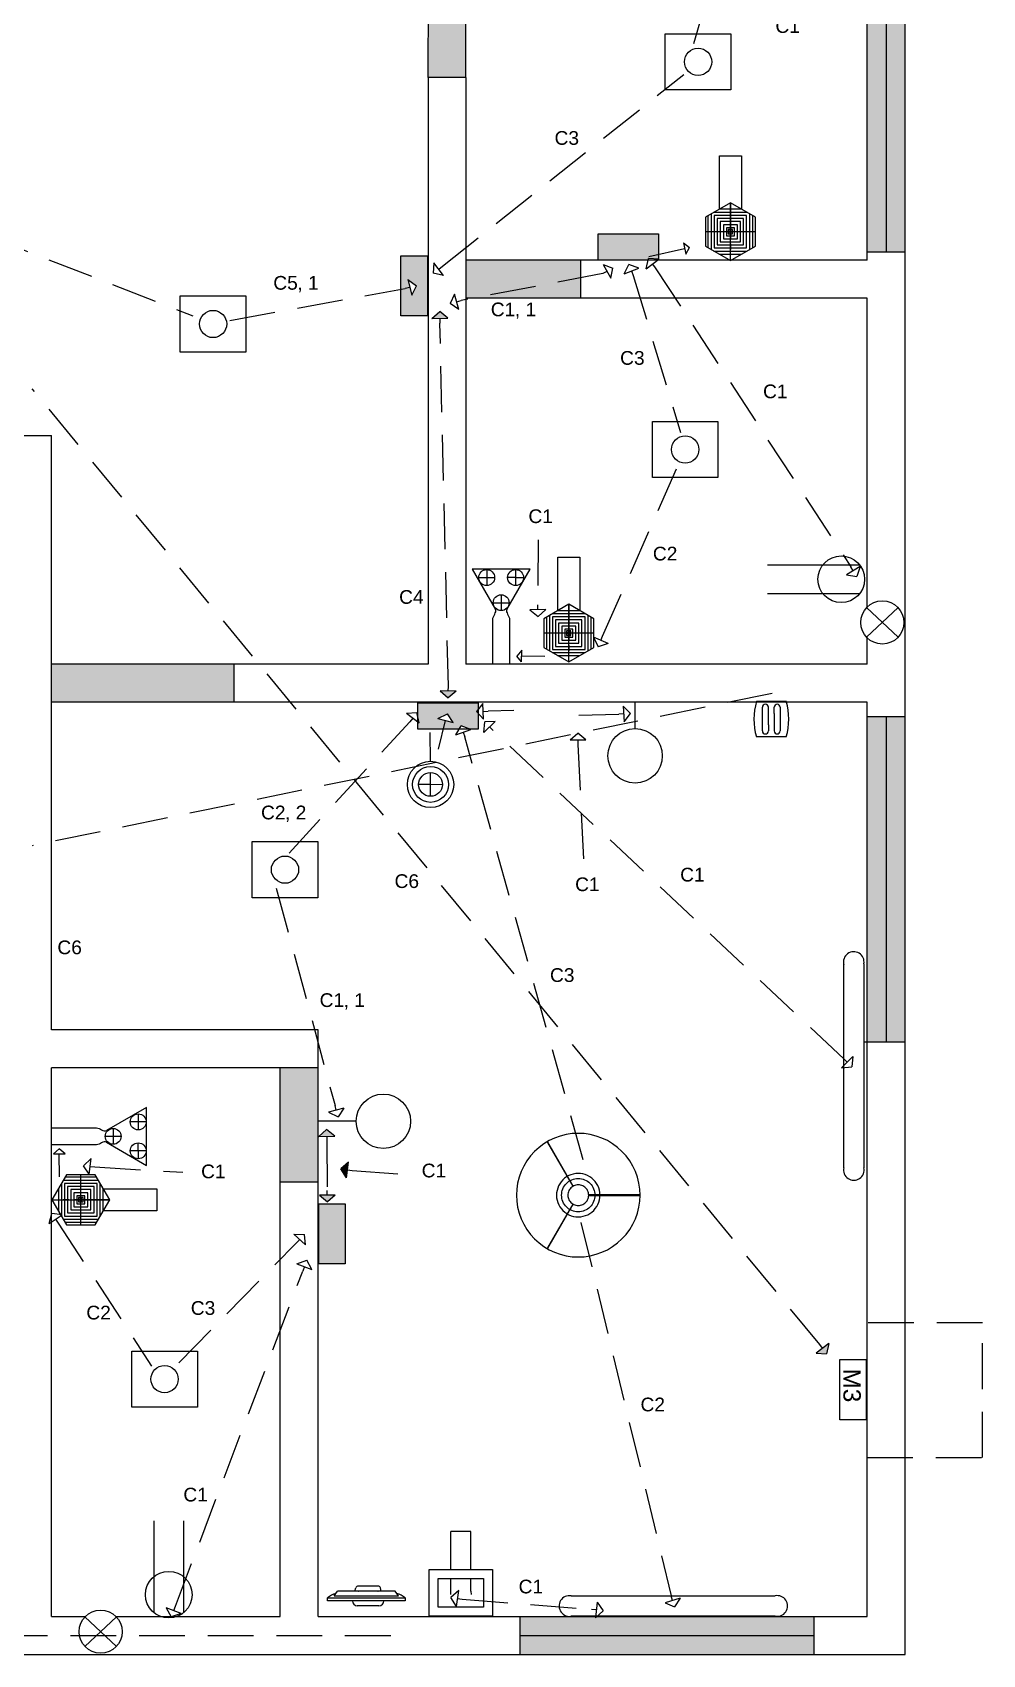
# Model space of a CAD drawing. Header units: feet. Extents: x 388 to 448, y -18 to 246.
# Drawn here: x 419.59 to 440.36, y 181.11 to 216.58 of the extents above; entities that cross this region are included whole.
import ezdxf

# ---------------------------------------------------------------- set-up
doc = ezdxf.new("R2010")
doc.units = ezdxf.units.FT
doc.header["$MEASUREMENT"] = 0
doc.linetypes.add('CENTER2', pattern=[1.125, 0.75, -0.125, 0.125, -0.125])
doc.linetypes.add('DASHEDX2', pattern=[1.5, 1, -0.5])
doc.styles.get("Standard").update_dxf_attribs({"font": 'arial.ttf'})

# ---------------------------------------------------------------- blocks, each defined once
blk = doc.blocks.new('FRISBI_PL')
for points in [[(-29.56, -2.91), (-29.13, -5.79), (-28.42, -8.62), (-27.44, -11.37), (-26.19, -14), (-24.7, -16.5), (-22.96, -18.84), (-21, -21), (-18.84, -22.96), (-16.5, -24.7), (-14, -26.19), (-11.37, -27.44), (-8.62, -28.42), (-5.79, -29.13), (-2.91, -29.56), (0, -29.7), (2.91, -29.56), (5.79, -29.13), (8.62, -28.42), (11.37, -27.44), (14, -26.19), (16.5, -24.7), (18.84, -22.96), (21, -21), (22.96, -18.84), (24.7, -16.5), (26.19, -14), (27.44, -11.37), (28.42, -8.62), (29.13, -5.79), (29.56, -2.91), (29.7, 0), (29.56, 2.91), (29.13, 5.79), (28.42, 8.62), (27.44, 11.37), (26.19, 14), (24.7, 16.5), (22.96, 18.84), (21, 21), (18.84, 22.96), (16.5, 24.7), (14, 26.19), (11.37, 27.44), (8.62, 28.42), (5.79, 29.13), (2.91, 29.56), (0, 29.7), (-2.91, 29.56), (-5.79, 29.13), (-8.62, 28.42), (-11.37, 27.44), (-14, 26.19), (-16.5, 24.7), (-18.84, 22.96), (-21, 21), (-22.96, 18.84), (-24.7, 16.5), (-26.19, 14), (-27.44, 11.37), (-28.42, 8.62), (-29.13, 5.79), (-29.56, 2.91), (-29.7, 0)], [(-5.01, 0), (-4.97, -0.56), (-4.88, -1.11), (-4.72, -1.65), (-4.51, -2.17), (-4.24, -2.66), (-3.91, -3.12), (-3.54, -3.54), (-3.12, -3.91), (-2.66, -4.24), (-2.17, -4.51), (-1.65, -4.72), (-1.11, -4.88), (-0.56, -4.97), (0, -5.01), (0.56, -4.97), (1.11, -4.88), (1.65, -4.72), (2.17, -4.51), (2.66, -4.24), (3.12, -3.91), (3.54, -3.54), (3.91, -3.12), (4.24, -2.66), (4.51, -2.17), (4.72, -1.65), (4.88, -1.11), (4.97, -0.56), (5.01, 0), (4.97, 0.56), (4.88, 1.11), (4.72, 1.65), (4.51, 2.17), (4.24, 2.66), (3.91, 3.12), (3.54, 3.54), (3.12, 3.91), (2.66, 4.24), (2.17, 4.51), (1.65, 4.72), (1.11, 4.88), (0.56, 4.97), (0, 5.01), (-0.56, 4.97), (-1.11, 4.88), (-1.65, 4.72), (-2.17, 4.51), (-2.66, 4.24), (-3.12, 3.91), (-3.54, 3.54), (-3.91, 3.12), (-4.24, 2.66), (-4.51, 2.17), (-4.72, 1.65), (-4.88, 1.11), (-4.97, 0.56)]]:
    blk.add_lwpolyline(points, close=True)
for points in [[(-2.41, 4.38), (-14.55, 25.41), (-14.56, 25.42), (-14.57, 25.43), (-14.59, 25.44), (-14.6, 25.45), (-14.62, 25.45), (-14.64, 25.45), (-14.65, 25.45), (-14.67, 25.44), (-14.69, 25.44), (-14.7, 25.43), (-14.71, 25.42), (-14.72, 25.4), (-14.73, 25.39), (-14.74, 25.37), (-14.74, 25.35), (-14.74, 25.34), (-14.73, 25.32), (-14.73, 25.31), (-2.59, 4.28)], [(-5.3, 8.98), (-5.61, 8.8), (-6.56, 8.12), (-7.43, 7.34), (-8.2, 6.46), (-8.87, 5.5), (-9.43, 4.47), (-9.87, 3.39), (-10.19, 2.26), (-10.38, 1.11)], [(10.44, 0.1), (10.37, 1.23), (10.16, 2.38), (9.83, 3.51), (9.38, 4.59), (8.8, 5.61), (8.12, 6.56), (7.34, 7.43), (6.46, 8.2), (5.5, 8.87), (4.47, 9.43), (3.39, 9.87), (2.26, 10.19), (1.11, 10.38), (-0.06, 10.44), (-1.23, 10.37), (-2.38, 10.16), (-3.51, 9.83), (-4.59, 9.38), (-5.12, 9.08)], [(-3.91, 6.97), (-3.77, 7.05), (-3.06, 7.39), (-2.32, 7.65), (-1.56, 7.84), (-0.78, 7.96), (0, 8), (0.78, 7.96), (1.56, 7.84), (2.32, 7.65), (3.06, 7.39), (3.77, 7.05), (4.44, 6.65), (5.07, 6.18), (5.65, 5.65), (6.18, 5.07), (6.65, 4.44), (7.05, 3.77), (7.39, 3.06), (7.65, 2.32), (7.84, 1.56), (7.96, 0.78), (7.99, 0.1)], [(-10.38, 1.11), (-10.44, -0.06), (-10.37, -1.23), (-10.16, -2.38), (-9.83, -3.51), (-9.38, -4.59), (-8.8, -5.61), (-8.12, -6.56), (-7.34, -7.43), (-6.46, -8.2), (-5.5, -8.87), (-5.3, -8.98)], [(-8, 0), (-7.96, 0.78), (-7.84, 1.56), (-7.65, 2.32), (-7.39, 3.06), (-7.05, 3.77), (-6.65, 4.44), (-6.18, 5.07), (-5.65, 5.65), (-5.07, 6.18), (-4.44, 6.65), (-4.08, 6.87)], [(-4.08, -6.87), (-4.44, -6.65), (-5.07, -6.18), (-5.65, -5.65), (-6.18, -5.07), (-6.65, -4.44), (-7.05, -3.77), (-7.39, -3.06), (-7.65, -2.32), (-7.84, -1.56), (-7.96, -0.78), (-8, 0)], [(5, -0.1), (29.28, -0.1), (29.3, -0.1), (29.31, -0.09), (29.33, -0.09), (29.34, -0.08), (29.35, -0.06), (29.36, -0.05), (29.37, -0.03), (29.37, -0.02), (29.37, 0), (29.37, 0.02), (29.37, 0.03), (29.36, 0.05), (29.35, 0.06), (29.34, 0.08), (29.33, 0.09), (29.31, 0.09), (29.3, 0.1), (29.28, 0.1), (5, 0.1)], [(-2.59, -4.28), (-14.73, -25.31), (-14.73, -25.32), (-14.74, -25.34), (-14.74, -25.35), (-14.74, -25.37), (-14.73, -25.39), (-14.72, -25.4), (-14.71, -25.42), (-14.7, -25.43), (-14.69, -25.44), (-14.67, -25.44), (-14.65, -25.45), (-14.64, -25.45), (-14.62, -25.45), (-14.6, -25.45), (-14.59, -25.44), (-14.57, -25.43), (-14.56, -25.42), (-14.55, -25.41), (-2.41, -4.38)], [(-5.12, -9.08), (-4.47, -9.43), (-3.39, -9.87), (-2.26, -10.19), (-1.11, -10.38), (0.06, -10.44), (1.23, -10.37), (2.38, -10.16), (3.51, -9.83), (4.59, -9.38), (5.61, -8.8), (6.56, -8.12), (7.43, -7.34), (8.2, -6.46), (8.87, -5.5), (9.43, -4.47), (9.87, -3.39), (10.19, -2.26), (10.38, -1.11), (10.43, -0.1)], [(7.99, -0.1), (7.96, -0.78), (7.84, -1.56), (7.65, -2.32), (7.39, -3.06), (7.05, -3.77), (6.65, -4.44), (6.18, -5.07), (5.65, -5.65), (5.07, -6.18), (4.44, -6.65), (3.77, -7.05), (3.06, -7.39), (2.32, -7.65), (1.56, -7.84), (0.78, -7.96), (0, -8), (-0.78, -7.96), (-1.56, -7.84), (-2.32, -7.65), (-3.06, -7.39), (-3.77, -7.05), (-3.91, -6.97)]]:
    blk.add_lwpolyline(points)
blk = doc.blocks.new('Tv 05_top_cad-block.com')
at = {"color": 0, "lineweight": -2}
blk.add_line((276, -50), (-311, -50), dxfattribs=at)
for points in [[(101, 0), (-101, 0)], [(-345, -100), (-311, -50)], [(-345, -100), (311, -100)], [(-134, -50), (-126, -18)], [(134, -50), (126, -18)], [(311, -100), (276, -50)], [(110, -200), (-110, -200)]]:
    blk.add_lwpolyline(points, dxfattribs=at)
blk.add_lwpolyline([(-412, -120), (378, -120), (378, -150), (-412, -150)], close=True, dxfattribs=at)
for centre, radius, start, end in [((-101, -25), 25, 90, 164.7609), ((101, -25), 25, 15.2391, 90), ((-285, -257), 187, 103.3665, 132.9123), ((-110, -150), 50, 180, 270), ((-101, -25), 25, 266.5195, 273.4805), ((101, -25), 25, 266.5195, 273.4805), ((110, -150), 50, 270, 0), ((250, -257), 187, 47.0877, 76.6335)]:
    blk.add_arc(centre, radius, start, end, dxfattribs=at)
blk = doc.blocks.new('*U27')
at = {"color": 0, "linetype": 'CENTER2', "transparency": 16777216}
blk.add_line((0, 0.539), (0, -0.539), dxfattribs=at)
blk = doc.blocks.new('*U28')
at = {"color": 0, "linetype": 'CENTER2', "transparency": 16777216}
blk.add_line((0, 0.539), (0, -0.539), dxfattribs=at)
blk = doc.blocks.new('*U29')
at = {"color": 0, "linetype": 'CENTER2', "transparency": 16777216}
blk.add_line((0.539, 0), (-0.539, 0), dxfattribs=at)

msp = doc.modelspace()

# ---------------------------------------------------------------- hatches: boundary and pattern name
at = {"linetype": 'Continuous', "true_color": 0x58ba48}
h = msp.add_hatch(color=85, dxfattribs=at)
h.dxf.hatch_style = 1
h.paths.add_polyline_path([(438.667, 201.621), (438.252, 201.621), (438.252, 194.503), (438.667, 194.503)])
h.paths.add_polyline_path([(438.252, 201.621), (437.837, 201.621), (437.837, 194.503), (438.252, 194.503)])
h.paths.add_polyline_path([(436.67, 181.939), (430.242, 181.939), (430.242, 181.524), (436.67, 181.524)])
h.paths.add_polyline_path([(436.67, 181.524), (430.242, 181.524), (430.242, 181.109), (436.67, 181.109)])
h.paths.add_polyline_path([(404.633, 181.939), (401.597, 181.939), (399.168, 181.937), (399.168, 181.939), (398.435, 181.939), (398.435, 181.523), (404.633, 181.526)])
h.paths.add_polyline_path([(404.633, 181.526), (398.435, 181.523), (398.435, 181.109), (404.633, 181.109)])
h.paths.add_polyline_path([(414.069, 181.939), (409.903, 181.939), (409.903, 181.929), (408.514, 181.929), (408.164, 181.93), (408.164, 181.524), (414.069, 181.524)])
h.paths.add_polyline_path([(414.069, 181.524), (408.164, 181.524), (408.164, 181.109), (414.069, 181.109)])
h.paths.add_polyline_path([(408.582, 244.663), (405.165, 244.663), (405.165, 244.248), (408.582, 244.248)])
h.paths.add_polyline_path([(408.582, 244.248), (405.165, 244.248), (405.165, 243.833), (408.582, 243.833)])
h.paths.add_polyline_path([(419.353, 244.663), (415.032, 244.663), (415.032, 244.248), (419.353, 244.248)])
h.paths.add_polyline_path([(419.353, 244.248), (415.032, 244.248), (415.032, 243.833), (419.353, 243.833)])
h.paths.add_polyline_path([(431.892, 244.663), (427.553, 244.663), (427.553, 244.248), (431.892, 244.248)])
h.paths.add_polyline_path([(431.892, 244.248), (427.553, 244.248), (427.553, 243.833), (431.892, 243.833)])
h.paths.add_polyline_path([(438.667, 219.418), (438.252, 219.418), (438.252, 211.777), (438.667, 211.777)])
h.paths.add_polyline_path([(438.252, 219.418), (437.837, 219.418), (437.837, 211.777), (438.252, 211.777)])
at = {"linetype": 'DASHEDX2'}
h = msp.add_hatch(color=106, dxfattribs=at)
h.dxf.hatch_style = 1
h.paths.add_polyline_path([(420.581, 242.862), (420.353, 242.875), (420.603, 242.634)])
h.paths.add_polyline_path([(421.612, 244.178), (421.465, 244.003), (421.615, 243.833), (421.616, 243.833)])
h.paths.add_polyline_path([(425.242, 243.998), (425.092, 244.171), (425.094, 243.833), (425.102, 243.833)])
h.paths.add_polyline_path([(417.731, 182.773), (417.728, 182.544), (417.893, 182.517), (417.946, 182.517)])
h.paths.add_polyline_path([(436.999, 187.911), (436.722, 187.703), (436.95, 187.688)])
h.paths.add_polyline_path([(409.858, 216.837), (409.776, 216.623), (409.839, 216.587), (409.947, 216.587)])
h.paths.add_polyline_path([(410.194, 216.266), (409.969, 216.226), (409.975, 215.997)])
h.paths.add_polyline_path([(409.947, 216.587), (409.839, 216.587), (409.907, 216.549), (409.961, 216.548)])
h.paths.add_polyline_path([(409.961, 216.548), (409.907, 216.549), (409.974, 216.51)])
h.paths.add_polyline_path([(407.492, 216.408), (407.146, 216.391), (407.327, 216.25)])
h.paths.add_polyline_path([(408.452, 216.775), (408.533, 216.587), (408.629, 216.587), (408.764, 216.623)])
h.paths.add_polyline_path([(412.5, 217.437), (412.602, 217.105), (412.693, 217.315)])
h.paths.add_polyline_path([(413.422, 217.637), (413.344, 217.637), (413.318, 217.516), (413.532, 217.436)])
h.paths.add_polyline_path([(413.366, 217.74), (413.344, 217.637), (413.422, 217.637)])
h.paths.add_polyline_path([(404.537, 229.882), (404.589, 229.659), (404.817, 229.677)])
h.paths.add_polyline_path([(404.71, 228.378), (404.484, 228.35), (404.478, 228.121)])
h.paths.add_polyline_path([(411.988, 239.531), (411.759, 239.517), (412.036, 239.308)])
h.paths.add_polyline_path([(427.88, 223.528), (427.674, 223.592), (427.664, 223.592), (427.828, 223.33), (427.85, 223.33)])
h = msp.add_hatch(color=8, dxfattribs=at)
h.dxf.hatch_style = 1
h.paths.add_polyline_path([(431.466, 229.821), (430.15, 229.821), (430.15, 229.247), (431.466, 229.247)])
h.paths.add_polyline_path([(429.411, 229.825), (429.027, 229.825), (428.836, 229.525), (428.982, 229.379), (428.754, 229.396), (428.738, 229.624), (428.836, 229.525), (429.027, 229.825), (428.427, 229.825), (428.425, 229.679), (428.422, 229.576), (428.595, 229.571), (428.417, 229.427), (428.249, 229.581), (428.422, 229.576), (428.425, 229.679), (428.427, 229.825), (428.095, 229.825), (428.095, 229.247), (429.411, 229.247)])
h.paths.add_polyline_path([(435.76, 229.569), (435.883, 229.446), (436.242, 229.816), (435.202, 229.816), (435.202, 229.247), (436.518, 229.247), (436.518, 229.816), (436.242, 229.816), (435.883, 229.446), (436.005, 229.323), (435.777, 229.341)])
h.paths.add_polyline_path([(417.819, 229.809), (417.188, 229.809), (417.188, 229.801), (417.344, 229.54), (417.391, 229.449), (417.545, 229.528), (417.46, 229.316), (417.237, 229.369), (417.391, 229.449), (417.344, 229.54), (417.188, 229.801), (417.188, 229.247), (417.76, 229.247), (417.619, 229.397), (417.791, 229.379), (417.802, 229.482)])
h.paths.add_polyline_path([(414.323, 228.417), (413.534, 228.417), (413.527, 228.394), (413.464, 228.4), (413.232, 227.84), (414.323, 227.84)])
h.paths.add_polyline_path([(413.464, 228.4), (413.309, 228.417), (413.007, 228.417), (413.007, 227.84), (413.232, 227.84)])
h.paths.add_polyline_path([(426.428, 190.967), (425.851, 190.967), (425.851, 189.651), (426.428, 189.651)])
h.paths.add_polyline_path([(419.156, 195.022), (418.578, 195.022), (418.578, 194.9), (418.807, 194.816), (418.87, 194.978), (418.946, 194.762), (418.745, 194.655), (418.807, 194.816), (418.578, 194.9), (418.578, 194.464), (418.794, 194.395), (418.756, 194.169), (418.666, 194.317), (418.578, 194.263), (418.578, 193.706), (418.961, 193.706), (418.961, 193.809), (418.788, 193.809), (418.961, 193.958), (419.135, 193.809), (418.961, 193.809), (418.961, 193.706), (419.156, 193.706)])
h.paths.add_polyline_path([(400.814, 189.019), (401.5, 189.019), (401.5, 189.637), (400.814, 189.637)], flags=9)
h = msp.add_hatch(color=8, dxfattribs=at)
h.dxf.hatch_style = 1
h.paths.add_polyline_path([(405.339, 209.077), (404.956, 209.077), (404.936, 208.864), (404.761, 208.855), (404.761, 207.904), (404.767, 207.902), (404.97, 208.006), (405.103, 207.82), (404.935, 207.861), (404.911, 207.761), (405.339, 207.761)])
h.paths.add_polyline_path([(411.389, 208.362), (410.873, 208.362), (410.82, 208.161), (410.78, 208.066), (410.94, 207.999), (410.723, 207.928), (410.62, 208.132), (410.78, 208.066), (410.82, 208.161), (410.873, 208.362), (410.073, 208.362), (410.073, 207.784), (411.389, 207.784)])
h.paths.add_polyline_path([(406.092, 224.804), (404.776, 224.804), (404.776, 224.247), (406.092, 224.247)])
h.paths.add_polyline_path([(418.504, 229.809), (418.311, 229.809), (418.161, 229.539), (418.308, 229.448), (418.082, 229.413), (418.014, 229.631), (418.161, 229.539), (418.311, 229.809), (417.819, 229.809), (417.802, 229.482), (417.791, 229.379), (417.964, 229.361), (417.8, 229.247), (418.504, 229.247)])
h.paths.add_polyline_path([(414.304, 206.919), (412.988, 206.919), (412.988, 206.342), (413.21, 206.342), (413.591, 206.718), (413.471, 206.843), (413.698, 206.821), (413.711, 206.593), (413.591, 206.718), (413.21, 206.342), (413.857, 206.342), (414.058, 206.435), (414.12, 206.342), (414.304, 206.342)])
h.paths.add_polyline_path([(433.273, 212.179), (431.957, 212.179), (431.957, 211.602), (433.047, 211.602), (433.054, 211.635), (433.273, 211.62)])
at = {"linetype": 'DASHEDX2', "true_color": 0x939598}
h = msp.add_hatch(color=252, dxfattribs=at)
h.dxf.hatch_style = 1
h.paths.add_polyline_path([(425.837, 193.939), (425.007, 193.939), (425.007, 191.438), (425.837, 191.438)])
h.paths.add_polyline_path([(429.067, 219.599), (428.254, 219.599), (428.237, 215.598), (429.067, 215.598)])
at = {"linetype": 'DASHEDX2'}
h = msp.add_hatch(color=8, dxfattribs=at)
h.dxf.hatch_style = 1
h.paths.add_polyline_path([(429.332, 201.691), (429.297, 201.729), (429.332, 201.774), (429.332, 201.924), (428.016, 201.924), (428.016, 201.599), (428.04, 201.483), (428.016, 201.501), (428.016, 201.347), (428.576, 201.347), (428.622, 201.536), (428.455, 201.581), (428.661, 201.68), (428.79, 201.492), (428.622, 201.536), (428.576, 201.347), (428.916, 201.347), (428.958, 201.42), (429.141, 201.347), (429.332, 201.347)])
h.paths.add_polyline_path([(428.224, 211.697), (427.646, 211.697), (427.646, 210.965), (427.74, 210.982), (427.84, 211.006), (427.799, 211.175), (427.985, 211.041), (427.88, 210.838), (427.84, 211.006), (427.74, 210.982), (427.646, 210.965), (427.646, 210.381), (428.224, 210.381)])
at = {"linetype": 'Continuous', "true_color": 0x939598}
h = msp.add_hatch(color=252, dxfattribs=at)
h.dxf.hatch_style = 1
h.paths.add_polyline_path([(431.575, 210.769), (431.575, 211.599), (429.067, 211.599), (429.067, 210.769)])
at = {"linetype": 'DASHEDX2', "transparency": 33554687}
h = msp.add_hatch(color=1, dxfattribs=at)
h.dxf.hatch_style = 1
h.paths.add_polyline_path([(428.495, 210.476), (428.323, 210.325), (428.67, 210.329)])
h.paths.add_polyline_path([(428.852, 202.174), (428.505, 202.183), (428.675, 202.03)])
at = {"linetype": 'Continuous', "true_color": 0x939598}
h = msp.add_hatch(color=252, dxfattribs=at)
h.dxf.hatch_style = 1
h.paths.add_polyline_path([(420.007, 202.769), (420.007, 201.939), (424.002, 201.939), (424.002, 202.769)])
at = {"linetype": 'DASHEDX2', "transparency": 33554687}
h = msp.add_hatch(color=1, dxfattribs=at)
h.dxf.hatch_style = 1
h.paths.add_polyline_path([(426.018, 192.591), (425.85, 192.436), (426.197, 192.448)])
h.paths.add_polyline_path([(426.207, 191.158), (425.861, 191.153), (426.036, 191.006)])
h = msp.add_hatch(color=1, dxfattribs=at)
h.dxf.hatch_style = 1
h.paths.add_polyline_path([(426.502, 191.879), (426.33, 191.729), (426.453, 191.536)])

# ---------------------------------------------------------------- linework, layer by layer
for p, q in [((438.667, 211.184), (438.667, 220.014)), ((437.837, 211.599), (437.837, 219.599)), ((428.237, 215.598), (428.237, 202.769)), ((429.067, 215.598), (428.237, 215.598)), ((429.067, 215.598), (429.067, 202.769)), ((437.837, 211.599), (429.067, 211.599)), ((431.575, 210.769), (431.575, 211.599)), ((438.667, 202.354), (438.667, 211.184)), ((437.837, 210.769), (429.067, 210.769)), ((437.837, 203.991), (437.837, 210.769)), ((406.177, 207.769), (420.007, 207.769)), ((420.007, 194.769), (420.007, 207.769)), ((437.837, 202.769), (437.837, 203.368)), ((428.237, 202.769), (420.007, 202.769)), ((424.002, 201.939), (424.002, 202.769)), ((437.837, 202.769), (429.067, 202.769)), ((438.667, 181.109), (438.667, 202.354)), ((437.837, 201.939), (420.007, 201.939)), ((437.837, 181.939), (437.837, 201.939)), ((425.837, 194.769), (420.007, 194.769)), ((425.837, 181.939), (425.837, 194.769)), ((420.007, 181.939), (420.007, 193.939)), ((425.837, 193.939), (420.007, 193.939)), ((425.007, 181.939), (425.007, 193.939)), ((425.837, 191.438), (425.007, 191.438)), ((420.007, 181.939), (420.741, 181.939)), ((421.418, 181.939), (425.007, 181.939)), ((425.837, 181.939), (437.837, 181.939)), ((405.762, 181.109), (419.592, 181.109)), ((419.592, 181.109), (425.422, 181.109)), ((425.422, 181.109), (438.667, 181.109))]:
    msp.add_line(p, q)
at = {"linetype": 'Continuous'}
for p, q in [((428.237, 215.598), (428.254, 219.599)), ((429.067, 215.598), (429.067, 219.599)), ((438.252, 219.418), (438.252, 211.777)), ((434.848, 211.592), (434.848, 212.853)), ((435.394, 212.223), (434.301, 212.223)), ((433.82, 211.978), (433.954, 211.878)), ((433.82, 211.978), (433.875, 211.73)), ((433.875, 211.73), (433.954, 211.878)), ((438.667, 211.777), (437.837, 211.777)), ((428.364, 211.541), (428.353, 211.313)), ((428.577, 211.268), (428.364, 211.541)), ((432.063, 211.507), (432.278, 211.428)), ((432.063, 211.507), (432.231, 211.204)), ((432.231, 211.204), (432.278, 211.428)), ((432.523, 211.302), (432.63, 211.504)), ((432.523, 211.302), (432.846, 211.429)), ((432.846, 211.429), (432.63, 211.504)), ((433.005, 211.411), (433.054, 211.635)), ((433.005, 211.411), (433.282, 211.62)), ((433.282, 211.62), (433.054, 211.635)), ((427.799, 211.175), (427.985, 211.041)), ((427.799, 211.175), (427.88, 210.838)), ((428.577, 211.268), (428.353, 211.313)), ((427.88, 210.838), (427.985, 211.041)), ((428.818, 210.859), (428.719, 210.653)), ((428.908, 210.524), (428.818, 210.859)), ((428.908, 210.524), (428.719, 210.653)), ((429.519, 204.834), (429.519, 204.486)), ((430.152, 204.834), (430.152, 204.486)), ((437.681, 204.899), (437.384, 204.72)), ((437.384, 204.72), (437.61, 204.682)), ((437.681, 204.899), (437.61, 204.682)), ((429.345, 204.66), (429.693, 204.66)), ((430.152, 204.66), (429.979, 204.66)), ((430.152, 204.66), (430.326, 204.66)), ((429.662, 204.111), (430.01, 204.111)), ((429.836, 204.285), (429.836, 203.937)), ((430.812, 203.964), (430.466, 203.955)), ((430.812, 203.964), (430.643, 203.811)), ((431.314, 202.814), (431.314, 204.075)), ((437.825, 204.003), (438.513, 203.356)), ((437.825, 203.356), (438.513, 204.003)), ((430.466, 203.955), (430.643, 203.811)), ((431.86, 203.445), (430.768, 203.445)), ((432.173, 203.218), (431.855, 203.355)), ((431.855, 203.355), (431.955, 203.149)), ((430.287, 203.071), (430.175, 202.945)), ((430.283, 202.816), (430.175, 202.945)), ((430.283, 202.816), (430.287, 203.071)), ((432.173, 203.218), (431.955, 203.149)), ((429.438, 201.909), (429.297, 201.729)), ((429.453, 201.562), (429.438, 201.909)), ((432.505, 201.85), (432.663, 201.685)), ((432.505, 201.85), (432.524, 201.504)), ((432.764, 201.357), (432.764, 201.939)), ((427.765, 201.694), (427.994, 201.707)), ((427.765, 201.694), (428.04, 201.483)), ((428.04, 201.483), (427.994, 201.707)), ((428.455, 201.581), (428.661, 201.68)), ((428.455, 201.581), (428.79, 201.492)), ((428.467, 200.907), (428.622, 201.536)), ((428.79, 201.492), (428.661, 201.68)), ((429.453, 201.562), (429.297, 201.729)), ((429.458, 201.274), (429.707, 201.516)), ((429.458, 201.274), (429.478, 201.502)), ((429.707, 201.516), (429.478, 201.502)), ((432.524, 201.504), (432.663, 201.685)), ((435.678, 201.691), (435.678, 201.823)), ((435.805, 201.691), (435.805, 201.823)), ((437.837, 201.621), (438.667, 201.621)), ((438.252, 201.621), (438.252, 194.503)), ((428.288, 200.644), (428.284, 201.273)), ((428.843, 201.222), (428.958, 201.42)), ((428.843, 201.222), (429.171, 201.335)), ((429.171, 201.335), (428.958, 201.42)), ((431.341, 201.11), (431.514, 201.259)), ((431.688, 201.11), (431.514, 201.259)), ((435.678, 201.439), (435.678, 201.307)), ((435.805, 201.439), (435.805, 201.307)), ((431.341, 201.11), (431.688, 201.11)), ((428.292, 200.137), (428.032, 200.135)), ((428.292, 200.137), (428.29, 200.397)), ((428.292, 200.137), (428.552, 200.139)), ((428.294, 199.877), (428.292, 200.137)), ((438.667, 194.503), (437.767, 194.503)), ((437.521, 194.187), (437.276, 193.942)), ((437.521, 194.187), (437.504, 193.959)), ((437.276, 193.942), (437.504, 193.959)), ((426.399, 193.059), (426.064, 192.97)), ((426.064, 192.97), (426.269, 192.87)), ((426.399, 193.059), (426.269, 192.87)), ((421.354, 192.615), (421.354, 192.267)), ((422.076, 192.757), (421.728, 192.757)), ((421.902, 192.931), (421.902, 192.583)), ((426.666, 192.77), (425.837, 192.77)), ((421.528, 192.441), (421.18, 192.441)), ((421.902, 192.124), (421.902, 192.298)), ((420.049, 192.056), (420.175, 192.167)), ((420.049, 192.056), (420.304, 192.058)), ((420.304, 192.058), (420.175, 192.167)), ((420.872, 191.955), (420.704, 191.8)), ((420.832, 191.611), (420.872, 191.955)), ((422.076, 192.124), (421.728, 192.124)), ((421.902, 192.124), (421.902, 191.95)), ((420.647, 190.509), (420.647, 191.602)), ((420.832, 191.611), (420.704, 191.8)), ((420.016, 191.055), (421.278, 191.055)), ((419.951, 190.532), (420.011, 190.753)), ((419.951, 190.532), (420.238, 190.727)), ((420.238, 190.727), (420.011, 190.753)), ((425.304, 190.303), (425.533, 190.294)), ((425.304, 190.303), (425.558, 190.067)), ((425.558, 190.067), (425.533, 190.294)), ((425.372, 189.653), (425.587, 189.731)), ((425.372, 189.653), (425.696, 189.53)), ((425.696, 189.53), (425.587, 189.731)), ((428.735, 182.969), (428.735, 183.8)), ((429.173, 183.8), (428.735, 183.8)), ((429.173, 182.969), (429.173, 183.8)), ((428.735, 182.494), (428.735, 182.771)), ((429.173, 182.494), (429.173, 182.771)), ((428.907, 182.507), (428.735, 182.356)), ((428.859, 182.164), (428.735, 182.356)), ((428.859, 182.164), (428.907, 182.507)), ((433.751, 182.346), (433.419, 182.244)), ((433.751, 182.346), (433.629, 182.153)), ((422.838, 182.009), (422.515, 182.133)), ((422.515, 182.133), (422.623, 181.932)), ((422.838, 182.009), (422.623, 181.932)), ((431.934, 182.258), (431.895, 181.914)), ((431.895, 181.914), (432.063, 182.069)), ((431.934, 182.258), (432.063, 182.069)), ((433.419, 182.244), (433.629, 182.153)), ((420.735, 181.934), (421.424, 181.287)), ((420.735, 181.287), (421.424, 181.934)), ((430.242, 181.939), (430.242, 181.109)), ((436.67, 181.939), (436.67, 181.109)), ((430.242, 181.524), (436.67, 181.524))]:
    msp.add_line(p, q, dxfattribs=at)
at = {"linetype": 'DASHEDX2'}
for p, q in [((434.047, 216.336), (434.805, 218.938)), ((428.552, 211.468), (433.828, 215.664)), ((433.067, 211.681), (433.847, 211.854)), ((428.47, 211.404), (428.552, 211.468)), ((433.144, 211.515), (433.206, 211.433)), ((433.206, 211.433), (437.48, 204.897)), ((432.057, 211.306), (428.963, 210.718)), ((432.147, 211.356), (432.057, 211.306)), ((432.684, 211.365), (432.722, 211.269)), ((432.722, 211.269), (433.757, 207.835)), ((423.906, 210.281), (427.74, 210.982)), ((427.84, 211.006), (427.74, 210.982)), ((428.863, 210.691), (428.963, 210.718)), ((432.054, 203.381), (433.713, 207.13)), ((430.647, 205.488), (430.636, 204.063)), ((437.533, 204.809), (437.48, 204.897)), ((430.639, 203.96), (430.636, 204.063)), ((432.014, 203.286), (432.054, 203.381)), ((430.789, 202.936), (430.285, 202.943)), ((425.198, 198.637), (427.84, 201.507)), ((427.903, 201.588), (427.84, 201.507)), ((429.446, 201.735), (429.549, 201.74)), ((430.116, 201.756), (429.549, 201.74)), ((431.536, 201.651), (432.412, 201.671)), ((432.515, 201.677), (432.412, 201.671)), ((429.007, 201.279), (429.04, 201.181)), ((431.631, 191.929), (429.04, 201.181)), ((429.582, 201.395), (429.654, 201.321)), ((437.325, 194.137), (429.654, 201.321)), ((431.514, 201.11), (431.514, 201.007)), ((431.514, 201.007), (431.642, 198.4)), ((424.917, 197.871), (426.205, 193.114)), ((437.398, 194.065), (437.325, 194.137)), ((426.231, 193.014), (426.205, 193.114)), ((420.18, 191.553), (420.176, 192.057)), ((420.852, 191.783), (420.954, 191.771)), ((420.954, 191.771), (422.873, 191.657)), ((420.094, 190.63), (420.152, 190.544)), ((420.152, 190.544), (422.195, 187.416)), ((431.58, 190.56), (433.555, 182.393)), ((425.431, 190.185), (425.361, 190.11)), ((422.792, 187.486), (425.361, 190.11)), ((422.713, 182.167), (425.497, 189.495)), ((425.534, 189.592), (425.497, 189.495)), ((440.36, 188.364), (437.837, 188.364)), ((440.36, 185.416), (440.36, 188.364)), ((437.837, 185.416), (440.36, 185.416)), ((428.883, 182.335), (428.985, 182.321)), ((428.985, 182.321), (431.812, 182.098)), ((433.585, 182.295), (433.555, 182.393)), ((422.677, 182.071), (422.713, 182.167)), ((431.915, 182.086), (431.812, 182.098))]:
    msp.add_line(p, q, dxfattribs=at)
at = {"color": 1, "linetype": 'DASHEDX2', "transparency": 33554687}
for p, q in [((410.162, 215.425), (423.096, 210.383)), ((428.497, 210.327), (428.497, 210.224)), ((428.681, 202.282), (428.497, 210.224)), ((428.679, 202.179), (428.681, 202.282)), ((426.024, 192.442), (426.027, 192.339)), ((426.027, 192.339), (426.033, 191.258)), ((426.478, 191.707), (426.579, 191.693)), ((426.579, 191.693), (427.869, 191.603)), ((426.034, 191.155), (426.033, 191.258))]:
    msp.add_line(p, q, dxfattribs=at)
at = {"color": 1, "linetype": 'Continuous', "transparency": 33554687}
for p, q in [((428.323, 210.325), (428.495, 210.476)), ((428.67, 210.329), (428.495, 210.476)), ((428.323, 210.325), (428.67, 210.329)), ((428.852, 202.174), (428.505, 202.183)), ((428.505, 202.183), (428.675, 202.03)), ((428.852, 202.174), (428.675, 202.03)), ((425.85, 192.436), (426.018, 192.591)), ((425.85, 192.436), (426.197, 192.448)), ((426.197, 192.448), (426.018, 192.591)), ((426.502, 191.879), (426.33, 191.729)), ((426.453, 191.536), (426.33, 191.729)), ((426.453, 191.536), (426.502, 191.879)), ((426.207, 191.158), (425.861, 191.153)), ((425.861, 191.153), (426.036, 191.006)), ((426.207, 191.158), (426.036, 191.006))]:
    msp.add_line(p, q, dxfattribs=at)
at = {"color": 103, "linetype": 'DASHEDX2'}
msp.add_line((436.799, 187.889), (419.586, 208.789), dxfattribs=at)
at = {"color": 54, "linetype": 'DASHEDX2'}
msp.add_line((435.762, 202.128), (419.584, 198.797), dxfattribs=at)
at = {"color": 106, "linetype": 'Continuous'}
for p, q in [((436.999, 187.911), (436.722, 187.703)), ((436.722, 187.703), (436.95, 187.688)), ((436.999, 187.911), (436.95, 187.688))]:
    msp.add_line(p, q, dxfattribs=at)
at = {"color": 106, "linetype": 'DASHEDX2'}
msp.add_line((436.861, 187.807), (436.799, 187.889), dxfattribs=at)
at = {"color": 151, "linetype": 'DASHEDX2', "transparency": 33554687}
msp.add_line((427.421, 181.516), (406.932, 181.521), dxfattribs=at)
at = {"linetype": 'Continuous'}
for points in [[(433.424, 216.552), (434.856, 216.552), (434.856, 215.324), (433.424, 215.324)], [(434.848, 211.592), (435.394, 211.907), (435.394, 212.538), (434.848, 212.853), (434.301, 212.538), (434.301, 211.907)], [(435.203, 212.578), (434.492, 212.578), (434.492, 211.867), (435.203, 211.867)], [(435.136, 212.511), (434.559, 212.511), (434.559, 211.934), (435.136, 211.934)], [(431.957, 212.179), (433.273, 212.179), (433.273, 211.602), (431.957, 211.602)], [(435.069, 212.444), (434.626, 212.444), (434.626, 212.001), (435.069, 212.001)], [(435.069, 212.444), (434.626, 212.444), (434.626, 212.001), (435.069, 212.001)], [(435.002, 212.377), (434.693, 212.377), (434.693, 212.068), (435.002, 212.068)], [(435.002, 212.377), (434.693, 212.377), (434.693, 212.068), (435.002, 212.068)], [(434.934, 212.309), (434.761, 212.309), (434.761, 212.136), (434.934, 212.136)], [(434.895, 212.27), (434.8, 212.27), (434.8, 212.175), (434.895, 212.175)], [(434.895, 212.27), (434.8, 212.27), (434.8, 212.175), (434.895, 212.175)], [(434.867, 212.242), (434.828, 212.242), (434.828, 212.203), (434.867, 212.203)], [(428.224, 211.697), (428.224, 210.381), (427.646, 210.381), (427.646, 211.697)], [(422.821, 210.819), (424.253, 210.819), (424.253, 209.592), (422.821, 209.592)], [(433.143, 208.074), (434.575, 208.074), (434.575, 206.847), (433.143, 206.847)], [(431.314, 202.814), (431.86, 203.129), (431.86, 203.76), (431.314, 204.075), (430.768, 203.76), (430.768, 203.129)], [(431.67, 203.8), (430.958, 203.8), (430.958, 203.089), (431.67, 203.089)], [(431.603, 203.733), (431.026, 203.733), (431.026, 203.156), (431.603, 203.156)], [(431.535, 203.666), (431.093, 203.666), (431.093, 203.223), (431.535, 203.223)], [(431.535, 203.666), (431.093, 203.666), (431.093, 203.223), (431.535, 203.223)], [(431.468, 203.599), (431.16, 203.599), (431.16, 203.29), (431.468, 203.29)], [(431.468, 203.599), (431.16, 203.599), (431.16, 203.29), (431.468, 203.29)], [(431.401, 203.531), (431.227, 203.531), (431.227, 203.358), (431.401, 203.358)], [(431.362, 203.492), (431.266, 203.492), (431.266, 203.397), (431.362, 203.397)], [(431.362, 203.492), (431.266, 203.492), (431.266, 203.397), (431.362, 203.397)], [(431.334, 203.464), (431.295, 203.464), (431.295, 203.425), (431.334, 203.425)], [(428.016, 201.924), (429.332, 201.924), (429.332, 201.347), (428.016, 201.347)], [(424.394, 198.887), (425.827, 198.887), (425.827, 197.66), (424.394, 197.66)], [(420.016, 191.055), (420.332, 190.509), (420.962, 190.509), (421.278, 191.055), (420.962, 191.602), (420.332, 191.602)], [(421.003, 190.699), (421.003, 191.411), (420.291, 191.411), (420.291, 190.699)], [(420.936, 190.767), (420.936, 191.344), (420.358, 191.344), (420.358, 190.767)], [(420.868, 190.834), (420.868, 191.277), (420.426, 191.277), (420.426, 190.834)], [(420.868, 190.834), (420.868, 191.277), (420.426, 191.277), (420.426, 190.834)], [(420.801, 190.901), (420.801, 191.209), (420.493, 191.209), (420.493, 190.901)], [(420.801, 190.901), (420.801, 191.209), (420.493, 191.209), (420.493, 190.901)], [(420.734, 190.968), (420.734, 191.142), (420.56, 191.142), (420.56, 190.968)], [(420.695, 191.008), (420.695, 191.103), (420.599, 191.103), (420.599, 191.008)], [(420.695, 191.008), (420.695, 191.103), (420.599, 191.103), (420.599, 191.008)], [(420.667, 191.036), (420.667, 191.075), (420.627, 191.075), (420.627, 191.036)], [(426.428, 190.967), (426.428, 189.651), (425.851, 189.651), (425.851, 190.967)], [(421.762, 187.747), (423.195, 187.747), (423.195, 186.519), (421.762, 186.519)], [(437.815, 187.56), (437.815, 186.244), (437.237, 186.244), (437.237, 187.56)], [(429.648, 181.95), (428.26, 181.95), (428.26, 182.969), (429.648, 182.969)], [(429.45, 182.148), (428.458, 182.148), (428.458, 182.771), (429.45, 182.771)]]:
    msp.add_lwpolyline(points, close=True, dxfattribs=at)
for points in [[(434.608, 212.713), (434.608, 213.882), (435.088, 213.882), (435.091, 212.713)], [(434.357, 212.57), (434.357, 211.875)], [(434.424, 212.609), (434.424, 211.836)], [(434.424, 212.609), (434.424, 211.836)], [(435.207, 212.646), (434.488, 212.646)], [(435.207, 212.646), (434.488, 212.646)], [(435.091, 212.713), (434.604, 212.713)], [(435.271, 211.836), (435.271, 212.609)], [(435.271, 211.836), (435.271, 212.609)], [(435.338, 211.875), (435.338, 212.57)], [(434.488, 211.799), (435.207, 211.799)], [(434.488, 211.799), (435.207, 211.799)], [(434.604, 211.732), (435.091, 211.732)], [(431.074, 203.935), (431.074, 205.104), (431.554, 205.104), (431.558, 203.935)], [(429.963, 203.965), (430.469, 204.843), (429.203, 204.843), (429.709, 203.965)], [(435.66, 204.941), (437.67, 204.941)], [(437.67, 204.304), (435.66, 204.304)], [(430.019, 203.746), (430.019, 202.765), (429.653, 202.765), (429.653, 203.746)], [(430.824, 203.792), (430.824, 203.097)], [(430.891, 203.831), (430.891, 203.058)], [(430.891, 203.831), (430.891, 203.058)], [(431.674, 203.868), (430.954, 203.868)], [(431.674, 203.868), (430.954, 203.868)], [(431.558, 203.935), (431.071, 203.935)], [(431.737, 203.058), (431.737, 203.831)], [(431.737, 203.058), (431.737, 203.831)], [(431.804, 203.097), (431.804, 203.792)], [(430.954, 203.021), (431.674, 203.021)], [(430.954, 203.021), (431.674, 203.021)], [(431.071, 202.954), (431.558, 202.954)], [(435.419, 201.954), (436.068, 201.954)], [(435.547, 201.307), (435.547, 201.823)], [(435.678, 201.439), (435.678, 201.691)], [(435.805, 201.691), (435.805, 201.439)], [(435.936, 201.823), (435.936, 201.307)], [(436.068, 201.176), (435.415, 201.176)], [(437.325, 191.755), (437.325, 196.215)], [(437.767, 196.215), (437.767, 191.755)], [(421.208, 192.314), (422.085, 191.807), (422.085, 193.074), (421.208, 192.567)], [(420.988, 192.257), (420.008, 192.257), (420.008, 192.624), (420.988, 192.624)], [(420.995, 191.546), (420.299, 191.546)], [(420.157, 191.299), (420.157, 190.812)], [(420.224, 191.415), (420.224, 190.695)], [(420.224, 191.415), (420.224, 190.695)], [(421.034, 191.478), (420.26, 191.478)], [(421.034, 191.478), (420.26, 191.478)], [(421.07, 190.695), (421.07, 191.415)], [(421.07, 190.695), (421.07, 191.415)], [(421.137, 190.812), (421.137, 191.299)], [(421.137, 191.295), (422.307, 191.295), (422.307, 190.815), (421.137, 190.812)], [(420.26, 190.632), (421.034, 190.632)], [(420.26, 190.632), (421.034, 190.632)], [(420.299, 190.565), (420.995, 190.565)], [(422.25, 182.021), (422.25, 184.031)], [(422.888, 184.031), (422.888, 182.021)], [(428.735, 182.425), (428.735, 182.494)], [(429.173, 182.494), (429.177, 182.426)], [(431.367, 182.393), (435.827, 182.393)], [(435.827, 181.951), (431.367, 181.951)]]:
    msp.add_lwpolyline(points, dxfattribs=at)
for centre, radius in [((434.14, 215.938), 0.298), ((423.537, 210.205), 0.298), ((433.859, 207.46), 0.298), ((437.271, 204.622), 0.51), ((429.519, 204.66), 0.174), ((430.152, 204.66), 0.174), ((429.836, 204.111), 0.174), ((438.169, 203.679), 0.472), ((432.764, 200.762), 0.595), ((428.292, 200.137), 0.507), ((428.292, 200.137), 0.392), ((428.292, 200.137), 0.26), ((425.11, 198.273), 0.298), ((427.261, 192.77), 0.595), ((421.354, 192.441), 0.174), ((421.902, 192.757), 0.174), ((421.902, 192.124), 0.174), ((422.478, 187.133), 0.298), ((422.569, 182.419), 0.51), ((421.079, 181.61), 0.472)]:
    msp.add_circle(centre, radius, dxfattribs=at)
for centre, radius, start, end in [((436.745, 201.558), 1.384, 163.3624, 196.0395), ((435.612, 201.823), 0.0658, 0, 180), ((435.87, 201.823), 0.0658, 0, 180), ((434.74, 201.565), 1.384, 343.6617, 16.3383), ((435.612, 201.307), 0.0658, 180, 0), ((435.87, 201.307), 0.0658, 180, 0), ((437.544, 196.252), 0.226, 350.4875, 194.2323), ((437.546, 191.708), 0.226, 168.1276, 11.8724), ((431.329, 182.171), 0.226, 80.4875, 284.2323), ((435.873, 182.172), 0.226, 258.1276, 101.8724)]:
    msp.add_arc(centre, radius, start, end, dxfattribs=at)
for points in [[(429.653, 203.746), (429.653, 203.821), (429.747, 203.9), (429.709, 203.965)], [(429.963, 203.965), (429.925, 203.9), (430.019, 203.821), (430.019, 203.746)], [(420.988, 192.624), (421.064, 192.624), (421.142, 192.53), (421.208, 192.567)], [(421.208, 192.314), (421.142, 192.352), (421.064, 192.257), (420.988, 192.257)]]:
    msp.add_open_spline(points, degree=3, dxfattribs=at)

# ---------------------------------------------------------------- block references
at = {"linetype": 'CENTER2'}
for name, p in [('*U28', (434.848, 212.294)), ('*U27', (431.314, 203.516)), ('*U29', (420.718, 191.055))]:
    msp.add_blockref(name, p, dxfattribs=at)
for name, p, xscale, yscale, zscale in [('FRISBI_PL', (431.521, 191.155), 0.04552201153844953, 0.04552201153844953, 0.04552201153844953), ('Tv 05_top_cad-block.com', (426.927, 182.606), 0.002147238879846518, 0.002147238879846518, 0.002147238879846518)]:
    msp.add_blockref(name, p, dxfattribs=dict(xscale=xscale, yscale=yscale, zscale=zscale))

# ---------------------------------------------------------------- texts
at = {"linetype": 'DASHEDX2', "char_height": 0.3, "attachment_point": 1}
for s, width, insert in [('C1', 7.73742, (435.832, 216.87)), ('C3', 7.46661, (431.003, 214.423)), ('C3', 7.46661, (432.436, 209.613)), ('C1', 7.73742, (435.561, 208.882)), ('C1', 7.73742, (430.432, 206.152)), ('C2', 5.06801, (433.153, 205.334)), ('C1', 7.73742, (433.749, 198.314)), ('C1', 7.73742, (431.453, 198.103)), ('C3', 7.46661, (430.903, 196.118)), ('C1', 7.73742, (423.276, 191.825)), ('C2', 5.06801, (420.767, 188.737)), ('C3', 7.46661, (423.05, 188.838)), ('C2', 5.06801, (432.882, 186.728)), ('C1', 7.73742, (422.888, 184.757)), ('C1', 7.73742, (430.217, 182.747))]:
    msp.add_mtext_dynamic_manual_height_columns(s, width=width, gutter_width=1, heights=[0], dxfattribs=dict(at, insert=insert))
at = {"color": 1, "linetype": 'DASHEDX2', "transparency": 33554687, "char_height": 0.3, "attachment_point": 1}
for s, width, insert in [('C5', 5.06801, (424.854, 211.255)), ('C1', 5.06801, (429.609, 210.674)), ('C4', 7.73742, (427.605, 204.386)), ('C1', 5.06801, (425.867, 195.57)), ('C1', 7.73742, (428.098, 191.844))]:
    msp.add_mtext_dynamic_manual_height_columns(s, width=width, gutter_width=1, heights=[0], dxfattribs=dict(at, insert=insert))
at = {"linetype": 'DASHEDX2', "transparency": 33554687, "char_height": 0.3, "attachment_point": 1}
for s, insert in [(', 1', (425.38, 211.255)), (', 1', (430.134, 210.674)), (', 2', (425.111, 199.673)), (', 1', (426.392, 195.57))]:
    msp.add_mtext_dynamic_manual_height_columns(s, width=5.06801, gutter_width=1, heights=[0], dxfattribs=dict(at, insert=insert))
at = {"color": 1, "linetype": 'DASHEDX2', "insert": (424.586, 199.673), "char_height": 0.3, "attachment_point": 1}
msp.add_mtext_dynamic_manual_height_columns('C2', width=5.06801, gutter_width=1, heights=[0], dxfattribs=at)
at = {"color": 106, "linetype": 'DASHEDX2', "char_height": 0.3, "attachment_point": 1}
for insert in [(427.505, 198.172), (420.134, 196.724)]:
    msp.add_mtext_dynamic_manual_height_columns('C6', width=5.76859, gutter_width=1, heights=[0], dxfattribs=dict(at, insert=insert))
at = {"color": 3, "linetype": 'DASHEDX2', "insert": (437.698, 187.363), "char_height": 0.38, "attachment_point": 1, "rotation": 270}
msp.add_mtext_dynamic_manual_height_columns('M3', width=7.76733, gutter_width=1, heights=[0], dxfattribs=at)

doc.saveas('drawing.dxf')
